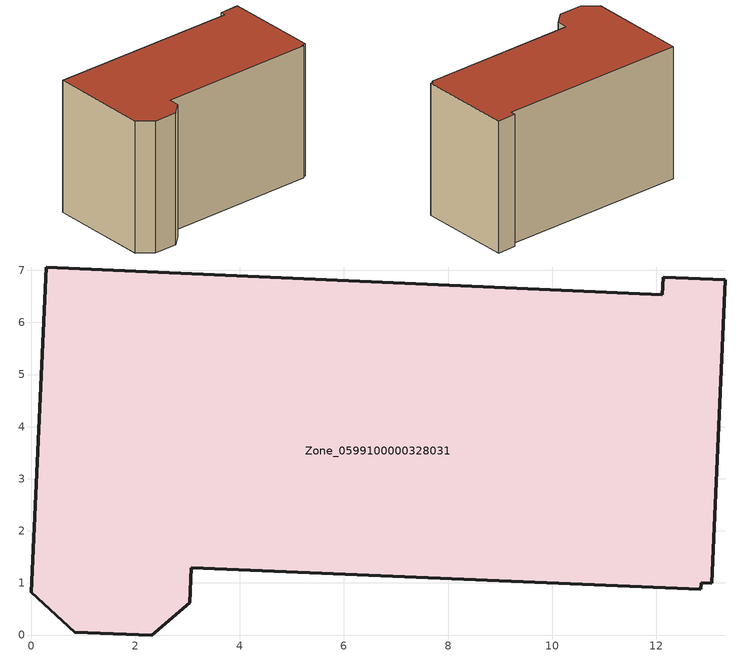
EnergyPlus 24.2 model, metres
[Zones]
Zone_0599100000328031
 floor ground (C_G): 3.07,1.29 3.04,0.62 2.31,0 0.83,0.05 0,0.82 0.29,7.06 12.11,6.54 12.13,6.87 13.32,6.82 13.07,0.99 12.86,1 12.85,0.87 z1.34
 wall outside (C_F): 0.83,0.05 2.31,0 3.04,0.62 3.07,1.29 12.85,0.87 12.86,1 13.07,0.99 13.32,6.82 12.13,6.87 12.11,6.54 0.29,7.06 0,0.82 0.83,0.05 z1.34:9.69
 roof outside (C_R): 12.86,1 13.07,0.99 13.32,6.82 12.13,6.87 12.11,6.54 0.29,7.06 0,0.82 0.83,0.05 2.31,0 3.04,0.62 3.07,1.29 12.85,0.87 z9.69
[BUILDING]
Pand.0599100000328031: North Axis=0; Terrain=City; Loads Convergence Tolerance Value=0.04; Temperature Convergence Tolerance Value=0.4; Solar Distribution=FullExterior; Maximum Number of Warmup Days=25; Minimum Number of Warmup Days=1
[Site:Location]
Rotterdam.The.Hague.AP_ZH_NLD Design_Conditions: Latitude=51.96; Longitude=4.45; Time Zone=1; Elevation=-4.5
[SITE:GROUNDTEMPERATURE:BUILDINGSURFACE]
18, 18, 18, 18, 18, 18, 18, 18, 18, 18, 18, 18
[MATERIAL] Thermal Absorptance=0.9; Solar Absorptance=0.7; Visible Absorptance=0.7
Name | Roughness | Thickness | Conductivity | Density | Specific Heat
G.TC.1992-2005 | MediumSmooth | 0.15 | 0.06 | 540 | 1210
F.TC.1992-2005 | Rough | 0.3 | 0.12 | 1920 | 840
R.TC.1992-2005 | MediumRough | 0.2 | 0.08 | 1500 | 1000
[CONSTRUCTION]
C_G: G.TC.1992-2005
C_F: F.TC.1992-2005
C_R: R.TC.1992-2005
[ZONE]
Zone_0599100000328031: Type=1; Multiplier=1; Ceiling Height=Autocalculate; Volume=Autocalculate; Floor Area=autocalculate; Part of Total Floor Area=Yes
[ZONEINFILTRATION:DESIGNFLOWRATE]
Infil_Zone_0599100000328031: Zone or ZoneList or Space or SpaceList=Zone_0599100000328031; Schedule=AlwaysOn; Design Flow Rate Calculation Method=Flow/Area; Flow Rate per Floor Area=0.0015; Constant Term Coefficient=1; Temperature Term Coefficient=0; Velocity Term Coefficient=0; Velocity Squared Term Coefficient=0
[HVACTEMPLATE:ZONE:IDEALLOADSAIRSYSTEM]
Zone_0599100000328031: Maximum Heating Supply Air Temperature=50; Minimum Cooling Supply Air Temperature=13; Maximum Heating Supply Air Humidity Ratio=0.0156; Minimum Cooling Supply Air Humidity Ratio=0.0077; Heating Limit=NoLimit; Cooling Limit=NoLimit; Dehumidification Control Type=ConstantSensibleHeatRatio; Cooling Sensible Heat Ratio=0.7; Dehumidification Setpoint=60; Humidification Control Type=None; Humidification Setpoint=30; Outdoor Air Method=None; Outdoor Air Flow Rate per Person=0.00944; Outdoor Air Flow Rate per Zone Floor Area=0; Outdoor Air Flow Rate per Zone=0; Demand Controlled Ventilation Type=None; Outdoor Air Economizer Type=NoEconomizer; Heat Recovery Type=None; Sensible Heat Recovery Effectiveness=0.7; Latent Heat Recovery Effectiveness=0.65
[ZONECONTROL:THERMOSTAT]
ThermostatControl_Zone_0599100000328031: Zone or ZoneList=Zone_0599100000328031; Control Type Schedule=DualSetpointControlType; Control 1=Thermostat_Zone_0599100000328031; Temperature Difference Between Cutout And Setpoint=0
[THERMOSTATSETPOINT:DUALSETPOINT]
Thermostat_Zone_0599100000328031: Heating Setpoint Temperature Schedule=HeatingSetpoint_Zone_0599100000328031; Cooling Setpoint Temperature Schedule=CoolingSetpoint_Zone_0599100000328031
[SCHEDULE:COMPACT]
HeatingSetpoint_Zone_0599100000328031: Through: 12/31, For: AllDays, Until: 24:00, 21
CoolingSetpoint_Zone_0599100000328031: Through: 12/31, For: AllDays, Until: 24:00, 24
DualSetpointControlType: Through: 12/31, For: AllDays, Until: 24:00, 4
AlwaysOn: Through: 12/31, For: AllDays, Until: 24:00, 1
